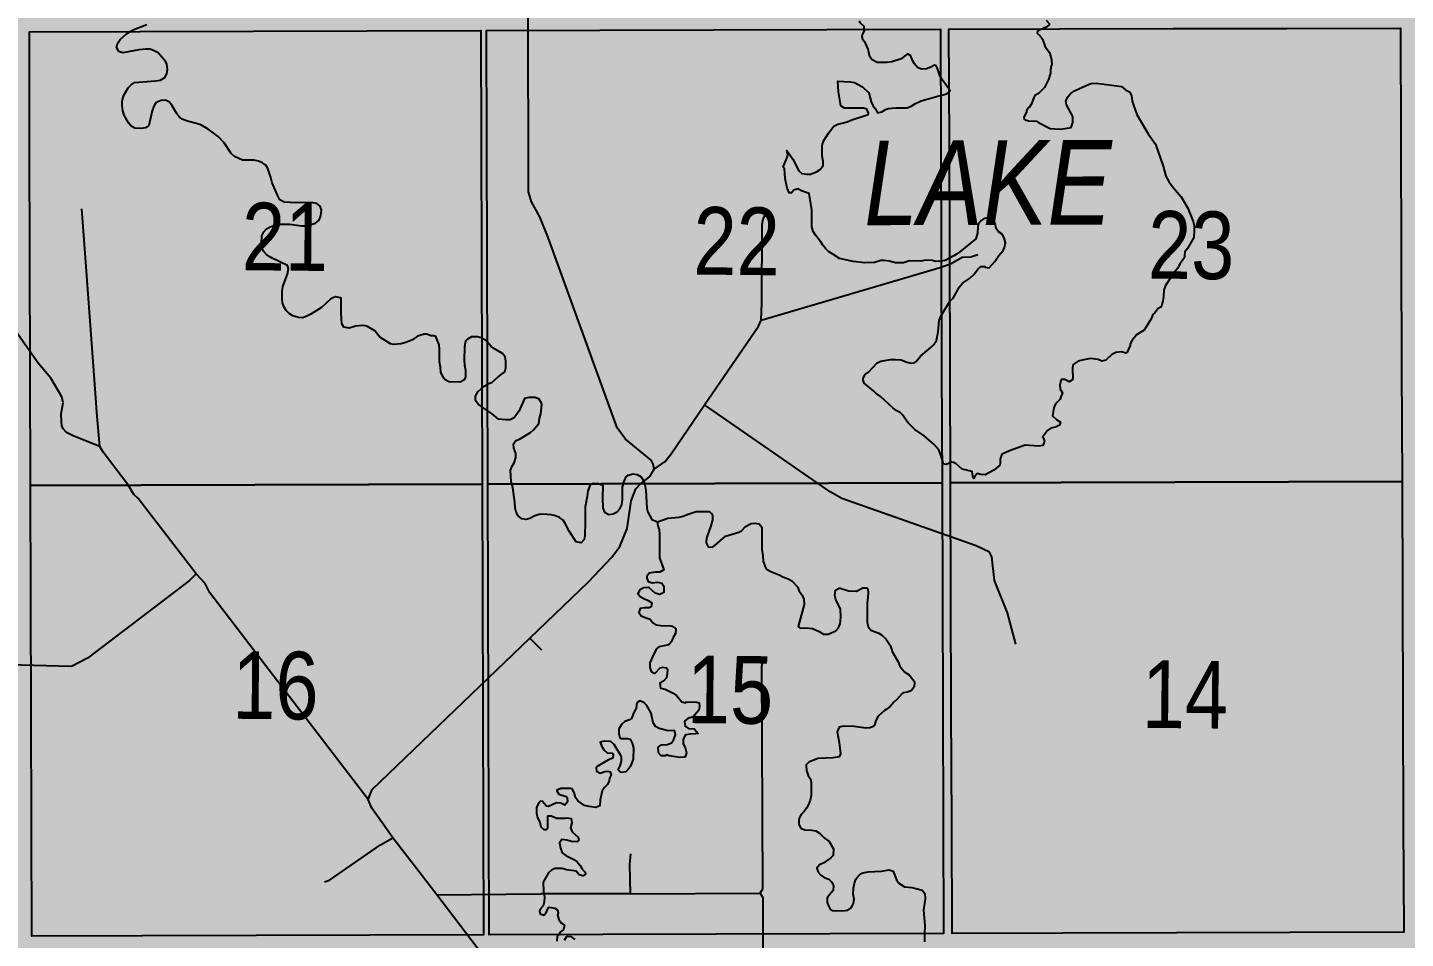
# Model space of a CAD drawing. Extents: x 513823 to 521440, y 6029490 to 6033352.
# Drawn here: x 518636.6 to 518799.2, y 6030634.4 to 6030742 of the extents above; entities that cross this region are included whole.
import ezdxf

# ---------------------------------------------------------------- set-up
doc = ezdxf.new("R2010")
doc.units = 0
doc.header["$LTSCALE"] = 5
doc.linetypes.add('DASHED2', pattern=[9.525, 6.35, -3.175])
for name, color, linetype in [('RoadSeg', 57, 'DASHED2'), ('T-WATER', 160, 'Continuous'), ('T-WATER-H', 133, 'Continuous')]:
    doc.layers.add(name, color=color, linetype=linetype)
doc.layers.add('ROUTE-MAP-BACKGROUND-H', color=7, linetype='Continuous', true_color=0xf0ebff)
doc.layers.add('Sections', color=7, linetype='Continuous', true_color=0x13f661)
doc.styles.add('120', font='ARIALN.TTF', dxfattribs={"height": 13})
doc.styles.add('TXT', font='ARIALN.TTF', dxfattribs={"height": 0.2})

msp = doc.modelspace()

# ---------------------------------------------------------------- hatches: boundary and pattern name
at = {"layer": 'ROUTE-MAP-BACKGROUND-H'}
h = msp.add_hatch(color=256, dxfattribs=at)
h.dxf.hatch_style = 1
h.paths.add_polyline_path([(519556.633, 6029881.078), (518576.608, 6029875.664), (518575.923, 6030199.848), (518525.91, 6030199.804), (518524.729, 6030852.267), (519506.704, 6030857.03), (519512.062, 6030209.867), (519553.826, 6030210.196)])
at = {"layer": 'T-WATER-H'}
h = msp.add_hatch(color=256, dxfattribs=at)
h.dxf.hatch_style = 1
h.paths.add_polyline_path([(518770.95, 6030724.428), (518770.669, 6030725.612), (518769.754, 6030728.188), (518768.874, 6030729.419), (518767.542, 6030731.688), (518767.134, 6030732.794), (518767.006, 6030733.277), (518766.912, 6030733.943), (518766.664, 6030734.37), (518766.197, 6030734.631), (518765.713, 6030735.025), (518763.385, 6030735.34), (518762.756, 6030735.417), (518762.12, 6030735.366), (518761.198, 6030734.982), (518760.201, 6030734.489), (518759.81, 6030734.213), (518759.734, 6030734.213), (518759.452, 6030733.823), (518759.155, 6030733.334), (518759.225, 6030732.835), (518759.975, 6030731.455), (518759.977, 6030730.77), (518759.809, 6030730.177), (518758.515, 6030729.984), (518757.327, 6030730.053), (518755.927, 6030730.745), (518755.711, 6030730.905), (518754.736, 6030730.957), (518754.241, 6030731.097), (518754.188, 6030731.395), (518754.504, 6030731.986), (518754.526, 6030732.163), (518754.687, 6030732.461), (518754.837, 6030732.544), (518755.101, 6030732.952), (518755.383, 6030733.724), (518755.521, 6030733.927), (518755.951, 6030734.199), (518756.644, 6030734.903), (518757.133, 6030735.826), (518757.363, 6030736.595), (518757.366, 6030736.968), (518757.429, 6030737.398), (518757.495, 6030737.51), (518757.481, 6030738.176), (518757.409, 6030738.523), (518757.221, 6030739.022), (518756.726, 6030739.705), (518756.4, 6030740.603), (518756.134, 6030741.007), (518755.758, 6030741.303), (518755.815, 6030741.546), (518755.979, 6030741.655), (518756.505, 6030741.844), (518756.841, 6030742.003), (518757.135, 6030742.24), (518757.247, 6030742.413), (518756.822, 6030742.832), (518756.804, 6030742.85), (518756.317, 6030743.397), (518756.177, 6030743.656), (518755.93, 6030743.887), (518755.455, 6030744.309), (518754.86, 6030744.771), (518754.482, 6030744.995), (518754.26, 6030745.207), (518753.971, 6030745.234), (518753.751, 6030745.149), (518753.385, 6030744.802), (518752.899, 6030744.531), (518752.417, 6030744.665), (518752.096, 6030745.045), (518751.624, 6030745.298), (518750.808, 6030745.661), (518750.102, 6030745.907), (518749.623, 6030746.295), (518748.671, 6030746.559), (518748.388, 6030746.69), (518748.339, 6030746.915), (518748.528, 6030747.299), (518748.539, 6030747.666), (518748.458, 6030748.055), (518748.329, 6030748.243), (518747.279, 6030748.982), (518746.833, 6030749.239), (518745.999, 6030749.604), (518745.293, 6030749.603), (518744.289, 6030749.451), (518742.519, 6030749.426), (518741.703, 6030749.47), (518740.744, 6030749.37), (518740.451, 6030749.28), (518739.949, 6030749.271), (518738.866, 6030749.378), (518738.38, 6030749.487), (518737.373, 6030749.526), (518736.83, 6030749.305), (518735.25, 6030748.9), (518734.409, 6030748.801), (518733.419, 6030748.582), (518732.588, 6030748.079), (518732.27, 6030747.659), (518731.524, 6030747.093), (518731.234, 6030746.61), (518731.214, 6030745.826), (518731.287, 6030745.334), (518731.47, 6030745.062), (518731.34, 6030744.951), (518730.585, 6030744.654), (518730.304, 6030744.599), (518728.992, 6030744.518), (518727.664, 6030744.63), (518726.494, 6030744.909), (518725.866, 6030744.851), (518724.929, 6030744.892), (518724.344, 6030744.653), (518724.271, 6030744.37), (518724.057, 6030744.02), (518723.47, 6030743.591), (518723.182, 6030743.285), (518724.294, 6030744.007), (518724.699, 6030744.107), (518724.983, 6030744.369), (518725.111, 6030744.355), (518725.409, 6030743.979), (518725.883, 6030743.573), (518726.405, 6030743.627), (518726.86, 6030743.851), (518727.308, 6030743.61), (518728.065, 6030743.47), (518729.886, 6030743.248), (518731.055, 6030743.196), (518731.215, 6030742.871), (518731.201, 6030742.761), (518731.142, 6030742.28), (518731.568, 6030742.034), (518731.981, 6030742.317), (518732.894, 6030742.766), (518732.924, 6030742.781), (518733.801, 6030743.306), (518734.185, 6030743.626), (518734.642, 6030743.522), (518734.802, 6030742.792), (518734.81, 6030742.772), (518734.919, 6030742.475), (518735.355, 6030742.103), (518735.376, 6030741.789), (518735.389, 6030741.593), (518735.154, 6030741.155), (518735.115, 6030740.926), (518735.18, 6030740.503), (518735.517, 6030740.109), (518735.826, 6030739.416), (518736.013, 6030738.519), (518736.313, 6030738.141), (518736.879, 6030737.841), (518738.054, 6030737.83), (518738.635, 6030737.916), (518739.705, 6030738.263), (518740.484, 6030738.879), (518740.872, 6030738.614), (518741.052, 6030738.09), (518741.316, 6030737.67), (518741.66, 6030737.259), (518742.109, 6030737.036), (518742.714, 6030737.103), (518743.237, 6030737.305), (518743.672, 6030737.545), (518743.851, 6030737.464), (518744.016, 6030737.137), (518744.334, 6030736.185), (518745.348, 6030734.736), (518745.491, 6030734.485), (518745.355, 6030734.357), (518745.345, 6030734.348), (518745.097, 6030734.155), (518744.352, 6030733.939), (518744.341, 6030733.936), (518742.088, 6030733.308), (518741.403, 6030732.993), (518740.995, 6030732.719), (518740.45, 6030732.506), (518739.076, 6030732.492), (518738.209, 6030732.399), (518737.887, 6030732.289), (518737.428, 6030732.029), (518736.947, 6030731.909), (518736.703, 6030732.372), (518736.389, 6030732.747), (518736.182, 6030733.201), (518735.906, 6030734.243), (518735.156, 6030734.971), (518734.215, 6030735.493), (518733.721, 6030735.57), (518732.267, 6030735.642), (518732.308, 6030734.382), (518732.601, 6030732.722), (518733.029, 6030732.468), (518733.194, 6030732.442), (518735.312, 6030732.468), (518735.675, 6030732.32), (518735.878, 6030731.863), (518735.818, 6030731.715), (518735.463, 6030731.577), (518733.888, 6030731.078), (518733.334, 6030730.819), (518732.776, 6030730.667), (518732.238, 6030730.548), (518731.788, 6030730.331), (518731.164, 6030729.508), (518730.613, 6030728.65), (518730.422, 6030728.188), (518730.395, 6030727.97), (518730.405, 6030726.775), (518730.517, 6030726.185), (518730.506, 6030725.686), (518730.147, 6030725.207), (518729.727, 6030724.913), (518729.031, 6030724.675), (518728.53, 6030724.667), (518728.012, 6030724.745), (518727.63, 6030725.046), (518726.917, 6030726.429), (518726.232, 6030727.448), (518726.361, 6030727.021), (518726.322, 6030726.742), (518725.811, 6030725.468), (518725.963, 6030725.316), (518726.029, 6030724.142), (518726.258, 6030723.013), (518726.502, 6030722.456), (518726.779, 6030722.445), (518727.063, 6030722.767), (518727.532, 6030722.911), (518727.968, 6030722.676), (518728.85, 6030722.362), (518729.163, 6030720.442), (518729.183, 6030718.432), (518729.317, 6030717.901), (518729.601, 6030717.458), (518730.22, 6030716.72), (518730.492, 6030716.263), (518730.8, 6030715.887), (518731.148, 6030715.537), (518731.985, 6030715.003), (518732.441, 6030714.687), (518734.073, 6030714.361), (518735.423, 6030714.169), (518736.557, 6030714.23), (518737.313, 6030714.469), (518737.709, 6030714.48), (518738.308, 6030714.4), (518739.072, 6030714.186), (518739.98, 6030714.201), (518740.704, 6030714.433), (518742.032, 6030714.401), (518742.596, 6030714.514), (518743.412, 6030714.476), (518743.833, 6030714.355), (518744.407, 6030714.381), (518744.936, 6030714.479), (518745.932, 6030715.02), (518746.254, 6030715.195), (518746.663, 6030715.467), (518748.556, 6030717.015), (518748.732, 6030717.679), (518748.783, 6030718.432), (518748.872, 6030718.813), (518749.186, 6030719.177), (518749.508, 6030719.433), (518750.189, 6030719.558), (518750.361, 6030719.496), (518750.569, 6030719.248), (518750.809, 6030718.816), (518750.933, 6030718.246), (518751.197, 6030717.828), (518751.656, 6030717.566), (518751.89, 6030717.124), (518752.052, 6030716.55), (518751.929, 6030715.988), (518751.758, 6030715.637), (518751.255, 6030715.055), (518751.24, 6030715.033), (518750.767, 6030714.331), (518750.105, 6030713.613), (518749.631, 6030713.689), (518749.581, 6030713.743), (518749.139, 6030713.766), (518748.757, 6030713.424), (518748.346, 6030712.86), (518747.79, 6030712.317), (518746.971, 6030711.766), (518746.626, 6030711.352), (518745.863, 6030710.015), (518745.494, 6030709.683), (518744.428, 6030707.971), (518744.205, 6030707.371), (518744.083, 6030706.057), (518743.899, 6030705.001), (518743.596, 6030704.56), (518743.262, 6030704.212), (518741.987, 6030703.172), (518741.494, 6030702.525), (518741.268, 6030702.361), (518740.89, 6030702.356), (518740.404, 6030702.471), (518739.74, 6030702.738), (518739.061, 6030702.783), (518738.464, 6030702.773), (518737.339, 6030702.584), (518736.883, 6030702.381), (518735.858, 6030701.294), (518735.492, 6030700.981), (518735.239, 6030700.551), (518735.238, 6030700.341), (518735.351, 6030699.974), (518736.516, 6030699.037), (518736.746, 6030698.781), (518737.29, 6030698.387), (518738.747, 6030697.05), (518739.14, 6030696.756), (518739.589, 6030696.521), (518739.834, 6030696.295), (518740.514, 6030695.344), (518741.337, 6030694.498), (518742.456, 6030693.743), (518743.608, 6030692.746), (518743.932, 6030692.39), (518744.207, 6030691.983), (518744.484, 6030691.28), (518744.499, 6030691.231), (518744.739, 6030690.444), (518745.036, 6030690.389), (518745.491, 6030690.562), (518745.506, 6030690.568), (518745.72, 6030690.664), (518745.888, 6030690.626), (518746.206, 6030690.459), (518746.936, 6030689.823), (518748.086, 6030689.528), (518748.174, 6030689.006), (518748.31, 6030688.706), (518748.379, 6030688.917), (518748.681, 6030689.313), (518749.141, 6030689.173), (518749.64, 6030689.154), (518750.672, 6030689.717), (518751.352, 6030690.277), (518751.416, 6030690.516), (518751.422, 6030691.001), (518751.58, 6030691.549), (518752.494, 6030691.968), (518754.38, 6030692.655), (518755.947, 6030692.53), (518756.437, 6030692.605), (518756.63, 6030693.113), (518756.531, 6030693.476), (518756.398, 6030693.588), (518757.01, 6030694.375), (518757.384, 6030694.667), (518757.937, 6030694.799), (518758.432, 6030695.033), (518758.551, 6030695.371), (518758.099, 6030695.632), (518757.596, 6030696.111), (518757.755, 6030697.078), (518757.961, 6030697.532), (518758.51, 6030698.093), (518758.563, 6030698.36), (518758.771, 6030698.833), (518758.481, 6030699.285), (518758.469, 6030699.787), (518758.597, 6030700.426), (518759.039, 6030700.407), (518759.558, 6030700.148), (518759.978, 6030700.4), (518759.941, 6030701.768), (518760.013, 6030702.164), (518760.604, 6030702.569), (518761.084, 6030702.711), (518762.079, 6030702.885), (518762.975, 6030702.783), (518763.426, 6030702.566), (518763.883, 6030702.684), (518764.607, 6030703.364), (518765.044, 6030703.607), (518765.712, 6030703.657), (518766.264, 6030703.528), (518766.385, 6030703.654), (518766.55, 6030703.982), (518766.742, 6030704.443), (518766.749, 6030704.615), (518766.937, 6030704.986), (518767.487, 6030705.701), (518768.424, 6030706.244), (518769.216, 6030707.588), (518769.411, 6030708.066), (518769.663, 6030708.286), (518770.074, 6030708.808), (518770.383, 6030708.968), (518770.499, 6030709.202), (518770.605, 6030709.691), (518770.692, 6030710.155), (518770.741, 6030710.977), (518770.908, 6030711.49), (518771.9, 6030712.991), (518771.91, 6030713.003), (518772.334, 6030713.529), (518772.601, 6030714.037), (518773.149, 6030714.816), (518773.178, 6030715.089), (518773.217, 6030715.466), (518773.519, 6030715.876), (518774.279, 6030717.197), (518774.328, 6030718.05), (518774.31, 6030718.587), (518774.179, 6030719.069), (518773.55, 6030720.66), (518772.769, 6030721.998), (518771.874, 6030723.024), (518771.865, 6030723.034), (518771.353, 6030723.701)])

# ---------------------------------------------------------------- linework, layer by layer
at = {"layer": 'RoadSeg'}
for p, q in [((518708.964, 6030688.075), (518709.763, 6030688.708)), ((518709.763, 6030688.708), (518710.096, 6030689.008)), ((518710.096, 6030689.008), (518710.562, 6030689.807)), ((518708.398, 6030687.509), (518708.964, 6030688.075)), ((518697.31, 6030668.462), (518695.878, 6030669.861)), ((518684.922, 6030639.559), (518679.728, 6030646.285)), ((518684.922, 6030639.559), (518697.176, 6030639.692)), ((518697.709, 6030639.692), (518697.176, 6030639.692)), ((518707.765, 6030639.692), (518697.709, 6030639.692)), ((518707.765, 6030639.692), (518723.071, 6030639.757))]:
    msp.add_line(p, q, dxfattribs=at)
for points in [[(518710.562, 6030689.807), (518710.462, 6030690.406), (518710.196, 6030690.872), (518707.166, 6030693.37), (518706.2, 6030694.702), (518698.075, 6030717.178), (518697.076, 6030719.609), (518696.077, 6030721.407), (518695.744, 6030722.573), (518695.678, 6030744.65), (518695.511, 6030747.247)], [(518645.117, 6030692.502), (518642.067, 6030693.736), (518641.201, 6030694.169), (518640.802, 6030694.602), (518640.668, 6030694.935), (518640.597, 6030695.399), (518640.568, 6030696.367), (518640.802, 6030697.665), (518640.668, 6030698.365), (518639.37, 6030700.562), (518637.871, 6030702.327), (518634.974, 6030706.423), (518632.776, 6030709.053), (518623.719, 6030721.141), (518623.02, 6030721.707), (518619.79, 6030726.236), (518617.259, 6030729.566), (518612.831, 6030735.293), (518610.3, 6030738.889), (518607.436, 6030742.386)], [(518645.117, 6030692.502), (518644.797, 6030696.5), (518644.664, 6030698.232), (518643.465, 6030714.282), (518642.999, 6030720.575)], [(518723.216, 6030707.422), (518723.283, 6030709.42), (518723.316, 6030718.743), (518723.449, 6030719.376), (518723.915, 6030720.242)], [(518723.216, 6030707.422), (518744.427, 6030713.682), (518745.626, 6030714.115), (518746.925, 6030714.847), (518747.957, 6030714.914), (518748.789, 6030715.181)], [(518716.49, 6030697.432), (518722.883, 6030706.723), (518723.216, 6030707.422)], [(518656.518, 6030677.453), (518655.719, 6030676.687), (518643.698, 6030667.497), (518641.8, 6030666.531), (518620.423, 6030667.03), (518600.576, 6030667.23), (518597.613, 6030667.297), (518588.223, 6030667.197), (518585.659, 6030667.163), (518584.227, 6030666.964), (518581.896, 6030666.165), (518576.868, 6030666.065), (518575.236, 6030665.898), (518572.639, 6030666.031), (518570.807, 6030666.797), (518569.858, 6030667.239), (518568.377, 6030667.378), (518567.18, 6030667.47), (518566.645, 6030667.863), (518537.375, 6030696.666)], [(518710.562, 6030689.807), (518711.861, 6030690.739), (518712.594, 6030691.638), (518716.49, 6030697.432)], [(518753.252, 6030669.162), (518752.286, 6030672.858), (518750.754, 6030676.654), (518750.421, 6030679.484), (518750.155, 6030680.017), (518748.59, 6030680.783), (518732.739, 6030686.344), (518731.341, 6030687.143), (518716.49, 6030697.432)], [(518656.518, 6030677.453), (518649.659, 6030686.344), (518649.159, 6030686.81), (518648.527, 6030687.875), (518645.53, 6030691.838), (518645.117, 6030692.502)], [(518695.878, 6030669.861), (518702.804, 6030676.521), (518705.568, 6030679.418), (518706.533, 6030680.683), (518707.399, 6030682.814), (518707.865, 6030686.077), (518708.398, 6030687.509)], [(518676.797, 6030650.814), (518658.117, 6030675.222), (518657.584, 6030676.321), (518656.518, 6030677.453)], [(518676.797, 6030650.814), (518677.297, 6030651.979), (518695.878, 6030669.861)], [(518723.071, 6030639.757), (518723.413, 6030640.276), (518723.283, 6030666.564), (518723.416, 6030667.197)], [(518679.728, 6030646.285), (518677.23, 6030649.782), (518676.797, 6030650.814)], [(518671.669, 6030641.091), (518672.236, 6030641.29), (518678.263, 6030645.453), (518679.728, 6030646.285)], [(518707.765, 6030639.692), (518707.699, 6030643.122), (518707.832, 6030644.387)], [(518700.406, 6030612.587), (518699.407, 6030619.646), (518699.041, 6030620.745), (518698.475, 6030621.777), (518684.922, 6030639.559)], [(518723.449, 6030629.303), (518723.418, 6030639.201), (518723.071, 6030639.757)]]:
    msp.add_lwpolyline(points, dxfattribs=at)
at = {"layer": 'Sections', "color": 8}
for points in [[(518758.623, 6030688.247), (518745.548, 6030688.214), (518745.502, 6030701.604), (518745.455, 6030714.994), (518745.41, 6030728.384), (518745.364, 6030741.775), (518758.435, 6030741.807), (518771.841, 6030741.841), (518785.248, 6030741.874), (518798.654, 6030741.907), (518798.703, 6030728.518), (518798.752, 6030715.129), (518798.802, 6030701.74), (518798.851, 6030688.351), (518785.442, 6030688.316), (518772.032, 6030688.282)], [(518650.032, 6030687.942), (518636.96, 6030687.908), (518636.924, 6030701.298), (518636.888, 6030714.688), (518636.852, 6030728.079), (518636.815, 6030741.469), (518649.883, 6030741.503), (518663.285, 6030741.538), (518676.688, 6030741.573), (518690.09, 6030741.609), (518690.131, 6030728.217), (518690.172, 6030714.825), (518690.212, 6030701.436), (518690.253, 6030688.047), (518676.846, 6030688.012), (518663.439, 6030687.977)], [(518704.328, 6030688.09), (518690.922, 6030688.049), (518690.882, 6030701.438), (518690.841, 6030714.827), (518690.8, 6030728.219), (518690.759, 6030741.611), (518704.159, 6030741.651), (518717.559, 6030741.691), (518730.959, 6030741.732), (518744.359, 6030741.772), (518744.406, 6030728.382), (518744.452, 6030714.992), (518744.498, 6030701.601), (518744.544, 6030688.211), (518731.139, 6030688.171), (518717.733, 6030688.13)], [(518758.81, 6030635.022), (518745.732, 6030634.987), (518745.687, 6030648.043), (518745.641, 6030661.433), (518745.595, 6030674.823), (518745.548, 6030688.214), (518758.623, 6030688.247), (518772.032, 6030688.282), (518785.442, 6030688.316), (518798.851, 6030688.351), (518798.9, 6030674.961), (518798.95, 6030661.572), (518798.999, 6030648.183), (518799.047, 6030635.129), (518785.635, 6030635.093), (518772.222, 6030635.058)], [(518650.18, 6030634.718), (518637.105, 6030634.682), (518637.069, 6030647.737), (518637.033, 6030661.128), (518636.997, 6030674.518), (518636.96, 6030687.908), (518650.032, 6030687.942), (518663.439, 6030687.977), (518676.846, 6030688.012), (518690.253, 6030688.047), (518690.294, 6030674.658), (518690.334, 6030661.269), (518690.373, 6030647.881), (518690.411, 6030634.829), (518677.001, 6030634.792), (518663.591, 6030634.755)], [(518704.492, 6030634.869), (518691.081, 6030634.831), (518691.043, 6030647.883), (518691.004, 6030661.271), (518690.963, 6030674.66), (518690.922, 6030688.049), (518704.328, 6030688.09), (518717.733, 6030688.13), (518731.139, 6030688.171), (518744.544, 6030688.211), (518744.59, 6030674.821), (518744.637, 6030661.431), (518744.683, 6030648.04), (518744.728, 6030634.985), (518731.316, 6030634.946), (518717.904, 6030634.908)]]:
    msp.add_lwpolyline(points, close=True, dxfattribs=at)
at = {"layer": 'T-WATER'}
for points in [[(518657.905, 6030729.983), (518657.04, 6030730.463), (518656.543, 6030730.657), (518655.476, 6030730.927), (518654.873, 6030731.151), (518654.472, 6030731.449), (518654.178, 6030731.852), (518653.672, 6030732.739), (518653.349, 6030733.163), (518652.898, 6030733.382), (518652.364, 6030733.361), (518651.788, 6030733.117), (518651.497, 6030732.689), (518651.32, 6030732.136), (518650.923, 6030730.422), (518650.542, 6030730.132), (518650.051, 6030730.048), (518649.275, 6030730.084), (518648.845, 6030730.339), (518648.525, 6030730.725), (518648.027, 6030731.614), (518647.854, 6030732.122), (518647.754, 6030732.746), (518647.759, 6030733.246), (518647.911, 6030733.913), (518648.466, 6030734.84), (518648.83, 6030735.212), (518649.211, 6030735.498), (518651.69, 6030735.664), (518652.315, 6030735.774), (518652.789, 6030736.07), (518653.06, 6030736.517), (518653.122, 6030737.013), (518653.06, 6030737.657), (518652.933, 6030737.935), (518652.011, 6030738.981), (518651.557, 6030739.223), (518651.077, 6030739.401), (518650.567, 6030739.424), (518649.747, 6030739.343), (518647.848, 6030738.985), (518647.376, 6030739.157), (518647.087, 6030739.61), (518647.223, 6030740.088), (518647.554, 6030740.569), (518648.29, 6030741.236), (518648.778, 6030741.525), (518649.161, 6030741.752), (518650.669, 6030742.335)], [(518735.377, 6030741.77), (518735.376, 6030741.789), (518735.355, 6030742.103), (518734.919, 6030742.475), (518734.81, 6030742.772)], [(518756.822, 6030742.832), (518757.247, 6030742.413), (518757.135, 6030742.24), (518756.841, 6030742.003), (518756.505, 6030741.844), (518756.456, 6030741.827)], [(518744.334, 6030736.185), (518744.016, 6030737.137), (518743.851, 6030737.464), (518743.672, 6030737.545), (518743.237, 6030737.305), (518742.714, 6030737.103), (518742.109, 6030737.036), (518741.66, 6030737.259), (518741.316, 6030737.67), (518741.052, 6030738.09), (518740.872, 6030738.614), (518740.484, 6030738.879), (518739.705, 6030738.263), (518738.635, 6030737.916), (518738.054, 6030737.83), (518736.879, 6030737.841), (518736.313, 6030738.141), (518736.013, 6030738.519), (518735.826, 6030739.416), (518735.517, 6030740.109), (518735.18, 6030740.503), (518735.115, 6030740.926), (518735.154, 6030741.155), (518735.388, 6030741.593), (518735.377, 6030741.77)], [(518756.456, 6030741.827), (518755.979, 6030741.655), (518755.815, 6030741.546), (518755.758, 6030741.303), (518756.134, 6030741.007), (518756.4, 6030740.603), (518756.726, 6030739.705), (518757.221, 6030739.022), (518757.409, 6030738.523), (518757.481, 6030738.176), (518757.495, 6030737.51), (518757.429, 6030737.398), (518757.366, 6030736.968), (518757.363, 6030736.595), (518757.133, 6030735.826), (518756.644, 6030734.903), (518755.951, 6030734.199), (518755.521, 6030733.927), (518755.383, 6030733.724), (518755.101, 6030732.952), (518754.837, 6030732.544), (518754.687, 6030732.461), (518754.526, 6030732.163), (518754.504, 6030731.986), (518754.188, 6030731.395), (518754.231, 6030731.152), (518754.375, 6030731.06), (518754.736, 6030730.957), (518755.711, 6030730.905), (518755.927, 6030730.745), (518757.327, 6030730.053), (518758.515, 6030729.984), (518759.809, 6030730.177), (518759.977, 6030730.77), (518759.975, 6030731.455), (518759.225, 6030732.835), (518759.155, 6030733.334), (518759.452, 6030733.823), (518759.734, 6030734.213), (518759.81, 6030734.213), (518760.201, 6030734.489), (518761.198, 6030734.982), (518762.12, 6030735.366), (518762.756, 6030735.417), (518763.385, 6030735.34), (518765.713, 6030735.025)], [(518732.021, 6030714.978), (518731.985, 6030715.003), (518731.148, 6030715.537), (518730.8, 6030715.887), (518730.492, 6030716.263), (518730.22, 6030716.72), (518729.601, 6030717.458), (518729.317, 6030717.901), (518729.183, 6030718.432), (518729.163, 6030720.442), (518728.85, 6030722.362), (518727.968, 6030722.676), (518727.532, 6030722.911), (518727.063, 6030722.767), (518726.779, 6030722.445), (518726.502, 6030722.456), (518726.258, 6030723.013), (518726.029, 6030724.142), (518725.963, 6030725.316), (518725.811, 6030725.468), (518726.322, 6030726.742), (518726.361, 6030727.021), (518726.232, 6030727.448), (518726.917, 6030726.429), (518727.63, 6030725.046), (518728.012, 6030724.745), (518728.53, 6030724.667), (518729.031, 6030724.675), (518729.727, 6030724.913), (518730.147, 6030725.207), (518730.506, 6030725.686), (518730.517, 6030726.185), (518730.405, 6030726.775), (518730.395, 6030727.97), (518730.422, 6030728.188), (518730.613, 6030728.65), (518731.164, 6030729.508), (518731.788, 6030730.331), (518732.238, 6030730.548), (518732.776, 6030730.667), (518733.334, 6030730.819), (518733.888, 6030731.078), (518735.463, 6030731.577), (518735.818, 6030731.715), (518735.878, 6030731.863), (518735.675, 6030732.32), (518735.312, 6030732.468), (518733.194, 6030732.442), (518733.029, 6030732.468), (518732.601, 6030732.722), (518732.308, 6030734.382), (518732.267, 6030735.642), (518733.721, 6030735.57), (518734.215, 6030735.493), (518735.156, 6030734.971), (518735.906, 6030734.243), (518736.182, 6030733.201), (518736.389, 6030732.747), (518736.703, 6030732.372), (518736.947, 6030731.909), (518737.428, 6030732.029), (518737.887, 6030732.289), (518738.209, 6030732.399), (518739.076, 6030732.492), (518740.45, 6030732.506), (518740.995, 6030732.719), (518741.403, 6030732.993), (518742.088, 6030733.308), (518744.341, 6030733.936), (518744.352, 6030733.939)], [(518745.354, 6030734.726), (518745.348, 6030734.736), (518744.344, 6030736.169)], [(518744.352, 6030733.939), (518745.097, 6030734.155), (518745.345, 6030734.348), (518745.355, 6030734.357)], [(518745.355, 6030734.357), (518745.491, 6030734.485), (518745.354, 6030734.726)], [(518765.713, 6030735.025), (518766.197, 6030734.631), (518766.664, 6030734.37), (518766.912, 6030733.943), (518767.006, 6030733.277), (518767.134, 6030732.794), (518767.542, 6030731.688), (518768.874, 6030729.419), (518769.754, 6030728.188), (518770.669, 6030725.612), (518770.95, 6030724.428), (518771.353, 6030723.701), (518771.865, 6030723.034), (518771.874, 6030723.024)], [(518685.911, 6030700.37), (518685.734, 6030700.558), (518685.377, 6030701.241), (518685.337, 6030701.873), (518685.226, 6030702.489), (518685.23, 6030703.986), (518685.187, 6030704.485), (518684.8, 6030705.473), (518684.547, 6030705.572), (518684.204, 6030705.584), (518683.735, 6030705.757), (518683.431, 6030705.762), (518682.641, 6030705.519), (518682.048, 6030705.111), (518681.273, 6030704.777), (518680.706, 6030704.615), (518679.813, 6030704.544), (518679.45, 6030704.611), (518678.204, 6030705.408), (518677.586, 6030706.162), (518677.143, 6030706.42), (518676.713, 6030706.672), (518676.442, 6030706.757), (518676.129, 6030706.767), (518675.312, 6030706.726), (518674.558, 6030706.466), (518673.943, 6030706.571), (518673.683, 6030706.978), (518673.609, 6030708.227), (518673.627, 6030710.015), (518673.497, 6030710.068), (518673.004, 6030710.17), (518672.636, 6030710.061), (518672.375, 6030709.904), (518671.296, 6030708.906), (518670.028, 6030708.115), (518669.582, 6030707.877), (518669.112, 6030707.705), (518668.573, 6030707.727), (518667.915, 6030707.941), (518667.485, 6030708.204), (518667.146, 6030708.545), (518666.882, 6030708.958), (518666.71, 6030709.469), (518666.651, 6030709.965), (518666.656, 6030710.782), (518666.756, 6030711.373), (518667.289, 6030712.831), (518667.395, 6030713.498), (518667.279, 6030713.862), (518665.4, 6030714.786), (518665.219, 6030714.876), (518664.802, 6030715.151), (518664.458, 6030715.544), (518664.241, 6030716.014), (518664.208, 6030716.511), (518664.272, 6030717.382), (518664.495, 6030717.828), (518664.827, 6030718.194), (518665.254, 6030718.453), (518665.75, 6030718.628), (518666.376, 6030718.735), (518667.551, 6030718.771), (518668.94, 6030718.558), (518669.441, 6030718.562), (518670.607, 6030718.879), (518671.036, 6030719.237), (518671.234, 6030719.764), (518671.285, 6030720.405), (518671.132, 6030720.882), (518670.752, 6030721.209), (518670.136, 6030721.32), (518668.255, 6030721.287), (518666.943, 6030721.347), (518666.798, 6030721.379), (518666.399, 6030721.63), (518666.101, 6030722.169), (518665.479, 6030723.642), (518665.325, 6030724.282), (518664.982, 6030725.308), (518664.723, 6030725.735), (518664.331, 6030726.013), (518663.87, 6030726.208), (518663.363, 6030726.296), (518663.293, 6030726.296), (518661.972, 6030726.296), (518661.028, 6030726.729), (518660.637, 6030727.098), (518659.796, 6030728.361), (518659.103, 6030729.113), (518657.905, 6030729.983)], [(518771.874, 6030723.024), (518772.769, 6030721.998), (518773.55, 6030720.66), (518774.179, 6030719.069), (518774.31, 6030718.587), (518774.328, 6030718.05), (518774.279, 6030717.197), (518773.519, 6030715.876), (518773.217, 6030715.466), (518773.178, 6030715.089)], [(518751.24, 6030715.033), (518751.255, 6030715.055), (518751.758, 6030715.637), (518751.929, 6030715.988), (518752.052, 6030716.55), (518751.89, 6030717.124), (518751.656, 6030717.566), (518751.197, 6030717.828), (518750.933, 6030718.246), (518750.809, 6030718.816), (518750.569, 6030719.248), (518750.361, 6030719.496), (518750.189, 6030719.558), (518749.508, 6030719.433), (518749.186, 6030719.177), (518748.872, 6030718.813), (518748.783, 6030718.432), (518748.732, 6030717.679), (518748.556, 6030717.015), (518746.663, 6030715.467), (518746.254, 6030715.195), (518745.932, 6030715.02)], [(518743.412, 6030714.476), (518742.596, 6030714.514), (518742.032, 6030714.401), (518740.704, 6030714.433), (518739.98, 6030714.201), (518739.072, 6030714.186), (518738.308, 6030714.4), (518737.709, 6030714.48), (518737.313, 6030714.469), (518736.557, 6030714.23), (518735.423, 6030714.169), (518734.073, 6030714.361), (518732.441, 6030714.687), (518732.021, 6030714.978)], [(518744.42, 6030714.384), (518744.407, 6030714.381), (518743.833, 6030714.355), (518743.412, 6030714.476)], [(518745.932, 6030715.02), (518744.936, 6030714.479), (518744.42, 6030714.384)], [(518744.428, 6030707.971), (518745.494, 6030709.683), (518745.863, 6030710.015), (518746.626, 6030711.352), (518746.971, 6030711.766), (518747.79, 6030712.317), (518748.346, 6030712.86), (518748.757, 6030713.424), (518749.139, 6030713.766), (518749.581, 6030713.743), (518749.631, 6030713.689), (518750.105, 6030713.613), (518750.767, 6030714.331), (518751.24, 6030715.033)], [(518773.178, 6030715.089), (518773.149, 6030714.816), (518772.601, 6030714.037), (518772.334, 6030713.529), (518771.91, 6030713.003)], [(518771.91, 6030713.003), (518771.9, 6030712.991), (518770.908, 6030711.49), (518770.741, 6030710.977), (518770.692, 6030710.155), (518770.605, 6030709.691), (518770.499, 6030709.202), (518770.383, 6030708.968), (518770.074, 6030708.808), (518769.663, 6030708.286), (518769.411, 6030708.066), (518769.216, 6030707.588), (518768.424, 6030706.244), (518767.487, 6030705.701), (518766.937, 6030704.986), (518766.749, 6030704.615), (518766.742, 6030704.443), (518766.55, 6030703.982), (518766.385, 6030703.654), (518766.264, 6030703.528), (518765.712, 6030703.657), (518765.044, 6030703.607), (518764.607, 6030703.364), (518763.883, 6030702.684), (518763.426, 6030702.566), (518762.975, 6030702.783), (518762.079, 6030702.885), (518761.084, 6030702.711), (518760.604, 6030702.569), (518760.013, 6030702.164), (518759.941, 6030701.768), (518759.978, 6030700.4), (518759.558, 6030700.148), (518759.039, 6030700.407), (518758.597, 6030700.426), (518758.469, 6030699.787), (518758.481, 6030699.285), (518758.771, 6030698.833), (518758.563, 6030698.36), (518758.51, 6030698.093), (518757.961, 6030697.532), (518757.755, 6030697.078), (518757.596, 6030696.111), (518758.099, 6030695.632), (518758.551, 6030695.371), (518758.432, 6030695.033), (518757.937, 6030694.799), (518757.384, 6030694.667), (518757.01, 6030694.375), (518756.398, 6030693.588), (518756.531, 6030693.476), (518756.63, 6030693.113), (518756.437, 6030692.605), (518755.947, 6030692.53), (518754.38, 6030692.655), (518752.494, 6030691.968), (518751.656, 6030691.584), (518751.56, 6030691.481), (518751.422, 6030691.001), (518751.416, 6030690.516), (518751.352, 6030690.277), (518750.672, 6030689.717), (518749.64, 6030689.154), (518749.141, 6030689.173), (518748.681, 6030689.313)], [(518744.499, 6030691.231), (518744.484, 6030691.28), (518744.207, 6030691.983), (518743.932, 6030692.39), (518743.608, 6030692.746), (518742.456, 6030693.743), (518741.337, 6030694.498), (518740.514, 6030695.344), (518739.834, 6030696.295), (518739.589, 6030696.521), (518739.14, 6030696.756), (518738.747, 6030697.05), (518737.29, 6030698.387), (518736.746, 6030698.781), (518736.516, 6030699.037), (518735.351, 6030699.974), (518735.238, 6030700.341), (518735.239, 6030700.551), (518735.492, 6030700.981), (518735.858, 6030701.294), (518736.883, 6030702.381), (518737.339, 6030702.584), (518738.464, 6030702.773), (518739.061, 6030702.783), (518739.74, 6030702.738), (518740.404, 6030702.471), (518740.89, 6030702.356), (518741.268, 6030702.361), (518741.494, 6030702.525), (518741.987, 6030703.172), (518743.262, 6030704.212), (518743.596, 6030704.56), (518743.899, 6030705.001), (518744.083, 6030706.057), (518744.205, 6030707.371), (518744.428, 6030707.971), (518744.442, 6030707.992)], [(518703.241, 6030688.113), (518702.967, 6030687.883), (518702.729, 6030687.236), (518702.648, 6030686.574), (518702.41, 6030685.391), (518702.44, 6030683.574), (518702.4, 6030682.006), (518702.309, 6030681.51), (518701.935, 6030681.114), (518701.353, 6030681.23), (518700.531, 6030682.512), (518700.065, 6030683.415), (518699.809, 6030683.783), (518699.375, 6030684.119), (518698.907, 6030684.303), (518698.405, 6030684.413), (518697.948, 6030684.476), (518697.121, 6030684.496), (518696.467, 6030684.322), (518695.874, 6030684.011), (518695.435, 6030683.859), (518694.942, 6030683.957), (518694.525, 6030684.309), (518694.267, 6030684.728), (518694.163, 6030685.209), (518694.138, 6030685.87), (518693.866, 6030687.662), (518693.752, 6030688.082), (518693.673, 6030688.37), (518693.629, 6030689.708), (518693.805, 6030690.176), (518694.041, 6030690.557), (518694.24, 6030691.186), (518694.233, 6030691.687), (518693.994, 6030692.298), (518693.964, 6030692.806), (518694.236, 6030693.206), (518694.67, 6030693.367), (518695.986, 6030694.155), (518696.336, 6030694.453), (518696.97, 6030695.207), (518697.05, 6030695.813), (518697.201, 6030696.336), (518697.291, 6030697.476), (518697.261, 6030697.614), (518696.981, 6030698.101), (518696.516, 6030698.284), (518695.769, 6030698.289), (518695.28, 6030698.162), (518694.614, 6030696.693), (518694.056, 6030695.894), (518693.568, 6030695.652), (518693.071, 6030695.634), (518692.211, 6030695.736), (518691.457, 6030696.345), (518690.866, 6030696.759), (518690.195, 6030697.228), (518689.81, 6030697.497), (518689.488, 6030697.924), (518689.469, 6030698.426), (518689.746, 6030698.949), (518690.186, 6030699.332), (518690.516, 6030699.619), (518690.854, 6030699.83), (518690.935, 6030699.881), (518691.426, 6030700.069), (518692.152, 6030700.736), (518692.934, 6030701.304), (518693.059, 6030701.787), (518693.062, 6030702.568), (518692.994, 6030703.068), (518692.654, 6030703.496), (518691.715, 6030704.015), (518691.325, 6030704.318), (518690.838, 6030704.858), (518690.644, 6030705.073), (518690.199, 6030705.301), (518690.167, 6030705.31), (518689.703, 6030705.449), (518689, 6030705.453), (518688.533, 6030705.179), (518688.29, 6030704.919), (518688.168, 6030704.257), (518688.155, 6030702.706), (518688.199, 6030702.087), (518688.309, 6030701.513), (518688.305, 6030700.681), (518688.103, 6030700.333), (518687.687, 6030700.103), (518686.346, 6030700.126), (518685.911, 6030700.37)], [(518745.506, 6030690.568), (518745.491, 6030690.562), (518745.036, 6030690.389), (518744.739, 6030690.444), (518744.499, 6030691.231)], [(518748.681, 6030689.313), (518748.379, 6030688.917), (518748.31, 6030688.706), (518748.174, 6030689.006), (518748.086, 6030689.528), (518746.936, 6030689.823), (518746.206, 6030690.459), (518745.888, 6030690.626), (518745.72, 6030690.664), (518745.506, 6030690.568)], [(518703.241, 6030688.113), (518703.403, 6030688.165), (518703.961, 6030688.12), (518703.979, 6030688.113), (518704.472, 6030687.926), (518704.526, 6030687.839), (518704.472, 6030686.444), (518704.514, 6030685.208), (518704.72, 6030684.748), (518705.208, 6030684.45), (518705.712, 6030684.54), (518706.219, 6030684.784), (518706.525, 6030685.152), (518706.762, 6030685.592), (518706.828, 6030686.22), (518706.839, 6030687.701), (518706.931, 6030688.122), (518706.945, 6030688.189), (518707.263, 6030688.898), (518707.495, 6030689.118), (518708.078, 6030689.274), (518708.568, 6030689.174), (518709.045, 6030688.902), (518709.206, 6030688.668), (518709.325, 6030688.496), (518709.425, 6030688.13), (518709.461, 6030687.998), (518709.568, 6030687.297), (518709.687, 6030685.233), (518709.812, 6030684.749), (518710.307, 6030683.878), (518710.969, 6030683.597)], [(518710.969, 6030683.597), (518710.969, 6030683.276), (518711.16, 6030682.662), (518711.211, 6030682.164), (518711.18, 6030679.361), (518711.692, 6030677.926), (518711.239, 6030677.657), (518710.707, 6030677.652), (518709.969, 6030677.542), (518709.684, 6030677.152), (518709.684, 6030676.954), (518709.842, 6030676.555), (518710.32, 6030676.396), (518710.983, 6030676.485), (518711.467, 6030676.361), (518711.719, 6030675.995), (518711.71, 6030675.247), (518711.243, 6030675.036), (518711.072, 6030675.04), (518710.693, 6030675.181), (518709.979, 6030675.819), (518709.862, 6030675.86), (518709.359, 6030675.811), (518708.872, 6030675.583), (518708.633, 6030675.152), (518708.931, 6030674.782), (518709.364, 6030674.531), (518709.873, 6030674.32), (518710.289, 6030674.046), (518710.198, 6030673.564), (518709.983, 6030673.453), (518709.446, 6030673.457), (518708.933, 6030673.366), (518708.768, 6030672.887), (518709.049, 6030672.486), (518709.521, 6030672.286), (518710.096, 6030672.121), (518710.397, 6030671.679), (518710.775, 6030671.441), (518711.355, 6030671.344), (518712.517, 6030671.318), (518712.69, 6030671.277), (518713.1, 6030671.021), (518713.144, 6030670.922), (518713.081, 6030670.409), (518712.793, 6030669.949), (518712.607, 6030669.461), (518712.312, 6030669.068), (518711.135, 6030668.838), (518710.853, 6030668.616), (518710.531, 6030668.019), (518710.073, 6030666.932), (518710.042, 6030666.388), (518710.211, 6030665.919), (518710.571, 6030665.712), (518710.705, 6030665.716), (518711.271, 6030666.378), (518711.533, 6030666.422), (518712.023, 6030666.341), (518712.124, 6030666.209)], [(518710.969, 6030683.597), (518712.164, 6030684.022), (518713.506, 6030684.167), (518713.994, 6030684.273), (518714.477, 6030684.47), (518715.538, 6030684.808), (518715.722, 6030684.825), (518717.016, 6030684.803), (518717.392, 6030684.527), (518717.44, 6030684.427), (518717.448, 6030683.832), (518717.274, 6030683.12), (518716.771, 6030681.776), (518716.716, 6030681.373), (518716.716, 6030681.128), (518716.961, 6030680.644), (518717.467, 6030680.607), (518717.722, 6030680.821), (518718.995, 6030681.894), (518720.577, 6030682.387), (518720.869, 6030682.544), (518721.355, 6030683.055), (518722.01, 6030683.406), (518722.476, 6030683.432), (518722.965, 6030683.352), (518723.261, 6030682.967), (518723.263, 6030680.355), (518723.392, 6030679.584), (518723.417, 6030678.923), (518723.705, 6030678.228), (518723.896, 6030677.982), (518724.329, 6030677.733), (518725.325, 6030677.355), (518725.775, 6030677.11), (518726.38, 6030676.875), (518726.809, 6030676.622), (518727.482, 6030675.912), (518727.686, 6030675.427), (518728.027, 6030674.931), (518728.241, 6030674.477), (518728.257, 6030673.829), (518727.684, 6030671.656), (518727.557, 6030671.228), (518727.784, 6030671.046), (518728.484, 6030671.081), (518729.247, 6030671.008), (518730.039, 6030670.653), (518730.562, 6030670.322), (518731.1, 6030670.333), (518732.027, 6030670.714), (518732.335, 6030671.094), (518732.53, 6030671.554), (518732.617, 6030672.338), (518732.572, 6030673.269), (518732.019, 6030674.415), (518731.906, 6030674.898), (518731.957, 6030675.55), (518732.406, 6030675.77), (518732.519, 6030675.768), (518733.494, 6030675.437), (518734.463, 6030675.431), (518735.208, 6030675.824), (518735.653, 6030675.811), (518735.781, 6030675.678), (518735.843, 6030675.175), (518735.719, 6030673.948), (518735.708, 6030672.314), (518735.713, 6030671.73), (518735.831, 6030671.246), (518736.157, 6030670.828), (518737.105, 6030670.437), (518737.401, 6030670.249), (518737.921, 6030669.781), (518738.472, 6030668.949), (518738.679, 6030668.274), (518739.375, 6030667.074), (518739.586, 6030666.571), (518739.871, 6030666.16), (518740.161, 6030665.86), (518740.664, 6030665.532), (518741.241, 6030664.797), (518741.292, 6030664.615), (518741.241, 6030664.115), (518741.068, 6030663.834), (518740.927, 6030663.695), (518740.477, 6030663.477), (518739.974, 6030663.409), (518739.848, 6030663.347), (518739.222, 6030662.628), (518738.846, 6030662.301), (518738.435, 6030661.791)], [(518712.124, 6030666.209), (518712.121, 6030665.659), (518712.027, 6030665.169), (518711.687, 6030664.801), (518711.25, 6030664.564), (518711.321, 6030663.97), (518711.864, 6030663.838), (518712.809, 6030663.382), (518713.207, 6030663.091), (518713.848, 6030662.327), (518714.264, 6030662.21), (518714.364, 6030662.326), (518715.586, 6030662.308), (518715.896, 6030662.23), (518715.916, 6030661.835), (518715.833, 6030661.369), (518715.828, 6030661.345), (518715.168, 6030660.571), (518714.537, 6030660.396), (518714.194, 6030660.119), (518714.145, 6030659.996), (518714.233, 6030659.488), (518714.611, 6030659.195), (518715.309, 6030659.161), (518715.775, 6030658.604), (518715.432, 6030658.548), (518714.832, 6030658.542), (518714.341, 6030658.467), (518714.214, 6030658.393), (518713.974, 6030657.916), (518714.011, 6030657.405), (518714.225, 6030656.954), (518714.375, 6030656.319), (518714.214, 6030655.841), (518714.135, 6030655.792), (518713.613, 6030655.779), (518712.35, 6030655.963), (518712.037, 6030656.106), (518711.901, 6030655.985), (518711.398, 6030655.968), (518711.069, 6030656.308), (518711.043, 6030656.984), (518711.453, 6030657.258), (518712.157, 6030657.306), (518712.617, 6030657.503), (518712.837, 6030657.813), (518713.078, 6030658.455), (518712.976, 6030658.953), (518712.235, 6030658.93), (518711.143, 6030659.201), (518710.707, 6030659.436), (518710.434, 6030659.878), (518710.226, 6030661.016), (518710.028, 6030661.352), (518709.699, 6030661.914), (518709.342, 6030662.248), (518708.883, 6030662.444), (518708.576, 6030662.279), (518708.496, 6030662.034), (518708.444, 6030661.535), (518708.328, 6030661.347), (518708.165, 6030661.084), (518707.904, 6030660.376), (518707.641, 6030660.208), (518707.123, 6030660.034), (518706.764, 6030659.715), (518706.416, 6030659.146), (518706.392, 6030658.596), (518706.504, 6030658.109), (518706.601, 6030658.025), (518707.427, 6030658.001), (518707.754, 6030657.929), (518707.965, 6030657.475), (518708.119, 6030656.897), (518708.083, 6030655.56), (518707.767, 6030654.746), (518707.609, 6030654.502), (518707.218, 6030654.068), (518706.722, 6030654.003), (518706.611, 6030654.041), (518706.326, 6030654.325), (518706.547, 6030654.801), (518706.708, 6030655.34), (518706.703, 6030655.839), (518706.649, 6030655.997), (518705.839, 6030657.3), (518705.489, 6030657.639), (518705.39, 6030657.673), (518704.683, 6030657.688), (518704.199, 6030657.597), (518704.339, 6030657.145)], [(518738.435, 6030661.791), (518737.935, 6030661.435), (518737.756, 6030661.306), (518737.02, 6030660.662), (518736.733, 6030660.136), (518736.589, 6030659.595), (518736.346, 6030659.411), (518736.043, 6030659.271), (518735.542, 6030659.23), (518734.187, 6030659.426), (518732.931, 6030659.458), (518732.403, 6030659.369), (518732.176, 6030658.818), (518732.411, 6030657.537), (518732.547, 6030656.21), (518732.394, 6030655.858), (518731.707, 6030655.734), (518729.891, 6030655.649), (518728.817, 6030655.222), (518728.523, 6030654.892), (518728.491, 6030654.78), (518728.564, 6030654.227), (518728.751, 6030653.647), (518729.042, 6030653.168), (518729.096, 6030652.613), (518729.089, 6030651.291), (518728.968, 6030650.72), (518728.782, 6030650.218), (518728.562, 6030649.77), (518728.26, 6030649.385), (518727.928, 6030649.029), (518727.725, 6030648.667), (518727.645, 6030648.372), (518727.653, 6030647.868), (518727.882, 6030647.423), (518728.362, 6030647.217), (518729.184, 6030647.209), (518729.67, 6030647.096), (518730.07, 6030646.822), (518730.651, 6030646.293), (518731.22, 6030645.857), (518731.725, 6030645.005), (518731.695, 6030644.181), (518731.407, 6030643.906), (518730.614, 6030643.34), (518730.07, 6030643.111), (518729.771, 6030642.719), (518729.934, 6030642.242), (518730.254, 6030641.885), (518730.644, 6030641.608), (518731.204, 6030641.419), (518731.559, 6030641.066), (518731.742, 6030640.6), (518731.696, 6030640.078), (518731.039, 6030639.285), (518730.997, 6030639.166), (518730.992, 6030638.632), (518731.167, 6030638.164), (518731.359, 6030637.851), (518731.608, 6030637.71), (518732.112, 6030637.672), (518733.098, 6030637.71), (518733.439, 6030637.737), (518733.833, 6030638.029), (518734.111, 6030638.532), (518734.176, 6030639.03), (518734.073, 6030639.614), (518734.089, 6030640.332), (518734.222, 6030640.941), (518734.384, 6030641.413), (518734.684, 6030641.803), (518734.932, 6030642.016), (518735.182, 6030642.139), (518735.813, 6030642.26), (518737.398, 6030642.368), (518738.295, 6030642.49), (518738.767, 6030642.332), (518739.161, 6030641.324), (518739.443, 6030640.936), (518740.129, 6030640.497), (518741.036, 6030640.419), (518742.203, 6030640.088), (518742.51, 6030639.694), (518742.543, 6030639.08), (518742.357, 6030637.76), (518742.517, 6030635.916), (518742.497, 6030635.003), (518742.475, 6030633.999)], [(518704.339, 6030657.145), (518704.637, 6030656.665), (518705.035, 6030656.34), (518705.669, 6030656.284), (518705.739, 6030656.162), (518705.702, 6030655.692), (518705.17, 6030655.5), (518703.858, 6030654.715), (518703.716, 6030654.557), (518703.751, 6030654.152), (518704.203, 6030653.931), (518704.742, 6030654.119), (518705.092, 6030654.156), (518705.356, 6030654.096), (518705.48, 6030653.728), (518705.306, 6030653.34), (518705.271, 6030653.026), (518705.064, 6030652.578), (518704.716, 6030652.248), (518704.442, 6030651.846), (518704.204, 6030650.777), (518704.136, 6030650.05), (518703.684, 6030649.873), (518702.898, 6030649.975), (518702.327, 6030650.108), (518701.556, 6030650.664), (518701.289, 6030651.066), (518701.12, 6030651.626), (518700.882, 6030652.057), (518700.746, 6030652.122), (518699.542, 6030652.092), (518699.08, 6030651.909), (518699.068, 6030651.853), (518699.314, 6030651.457), (518700.187, 6030651.166), (518700.315, 6030651.035), (518700.319, 6030650.536), (518700.033, 6030650.125), (518699.542, 6030650.376), (518699.044, 6030650.42), (518698.084, 6030649.975), (518697.863, 6030650.029), (518697.356, 6030650.633), (518697.107, 6030650.561), (518696.919, 6030650.337), (518696.686, 6030649.898), (518696.677, 6030649.202), (518696.815, 6030648.663), (518697.065, 6030648.12), (518697.177, 6030647.583), (518697.545, 6030647.263), (518697.856, 6030647.262), (518697.999, 6030647.505), (518698.023, 6030648.896), (518698.419, 6030648.867), (518699.065, 6030648.615), (518700.048, 6030648.611), (518700.231, 6030648.661), (518700.753, 6030648.564), (518700.858, 6030648.064), (518700.706, 6030647.472), (518700.879, 6030647.001), (518701.61, 6030646.351), (518701.671, 6030646.028), (518701.424, 6030645.823), (518700.812, 6030645.856), (518700.266, 6030646.028), (518699.676, 6030646.081), (518699.413, 6030645.681), (518699.519, 6030645.055), (518699.719, 6030644.512), (518700.124, 6030644.214), (518701.08, 6030643.742), (518701.466, 6030643.438), (518701.831, 6030643.034), (518702.061, 6030642.589), (518702.404, 6030642.242), (518702.466, 6030641.989), (518702.189, 6030641.784), (518701.702, 6030641.918), (518701.366, 6030642.361), (518700.205, 6030642.52), (518699.726, 6030642.647), (518698.842, 6030642.645), (518698.456, 6030642.477), (518698.1, 6030642.151), (518697.479, 6030641.051), (518697.488, 6030640.002), (518697.623, 6030639.289), (518697.576, 6030638.735), (518697.463, 6030638.249)], [(518697.463, 6030638.249), (518697.135, 6030637.892), (518697.044, 6030637.627), (518697.101, 6030637.298), (518697.585, 6030637.145), (518697.874, 6030637.56), (518698.085, 6030638.074), (518698.156, 6030638.113), (518698.851, 6030637.985), (518699.154, 6030637.767), (518699.217, 6030637.438), (518699.165, 6030637.169), (518699.317, 6030636.656), (518699.575, 6030636.229), (518699.689, 6030636.204), (518699.984, 6030635.925), (518699.863, 6030635.442), (518699.447, 6030635.099), (518699.302, 6030634.877), (518699.111, 6030634.582), (518699.087, 6030634.083)], [(518699.965, 6030634.195), (518700.22, 6030634.611), (518700.329, 6030634.67), (518700.739, 6030634.644), (518701.196, 6030634.279)]]:
    msp.add_lwpolyline(points, dxfattribs=at)

# ---------------------------------------------------------------- texts
at = {"layer": 'RoadSeg', "style": '120'}
for s, height, rotation, p in [('21', 7.9864, 359.45036, (518661.873, 6030713.317)), ('22', 7.9864, 359.45036, (518715.177, 6030712.806)), ('23', 7.9864, 359.45036, (518768.841, 6030712.333)), ('64-19-5', 39.9322, 359.95761, (518572.777, 6030669.484)), ('16', 7.9864, 359.45036, (518660.751, 6030660.349)), ('15', 7.9864, 359.45036, (518714.413, 6030659.835)), ('14', 7.9864, 359.45036, (518768.113, 6030659.277))]:
    msp.add_text(s, height=height, rotation=rotation, dxfattribs=at).set_placement(p)
at = {"layer": 'T-WATER', "insert": (518749.954, 6030728.658), "char_height": 9.98965, "width": 29.87125, "attachment_point": 2, "rotation": 0.17185, "style": 'TXT'}
msp.add_mtext('{\\fArial Narrow|b0|i1|c0|p34;LAKE}', dxfattribs=at)

doc.saveas('drawing.dxf')
